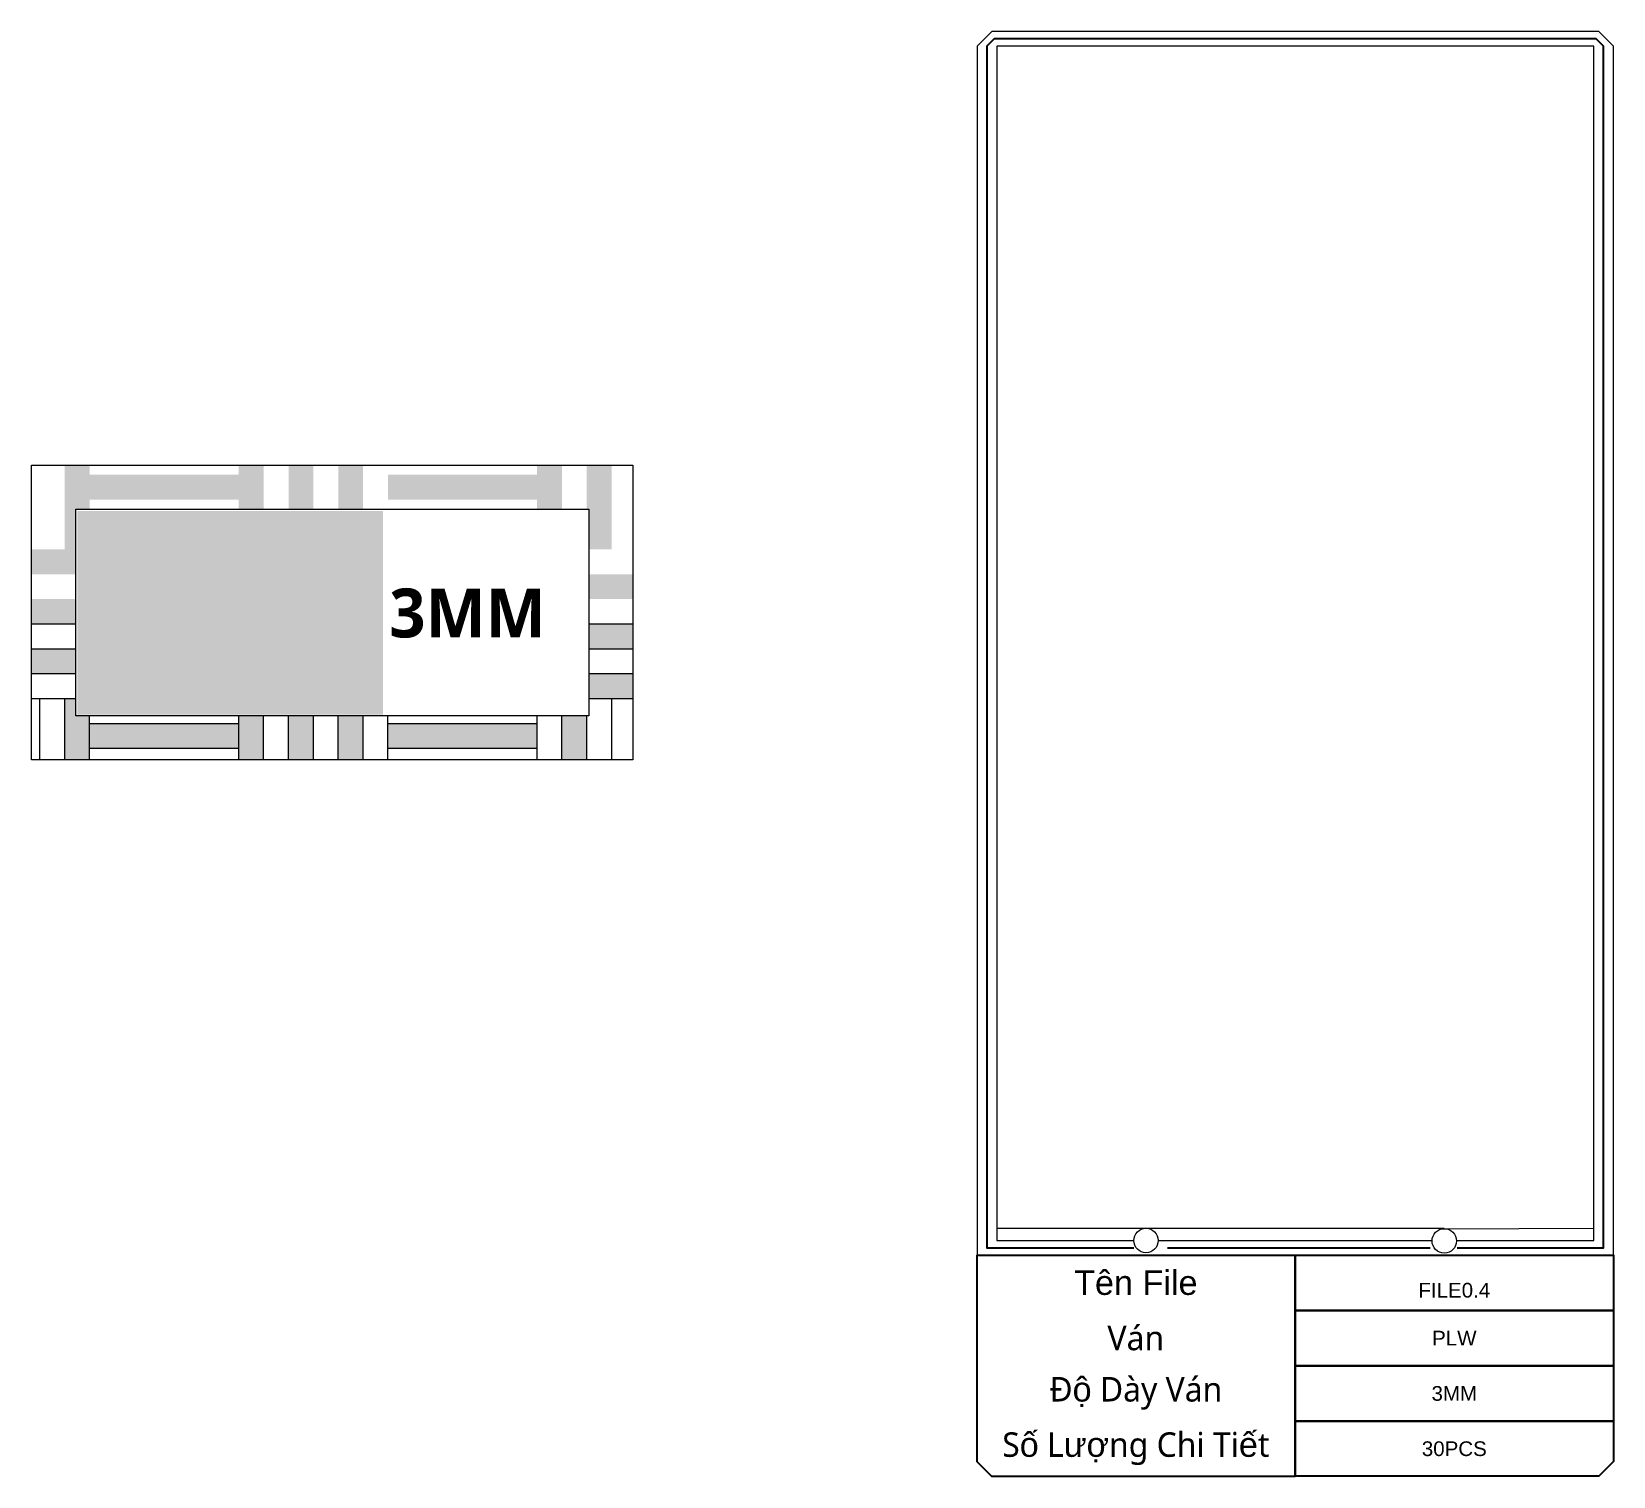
# Model space of a CAD drawing. Header units: millimetres. Extents: x -10628 to 24720, y -21829 to 4032.
# Drawn here: x 3317 to 6549, y -5048 to -2096 of the extents above; entities that cross this region are included whole.
import ezdxf
from ezdxf.enums import TextEntityAlignment as Align
from ezdxf.lldxf.tags import DXFTag

# ---------------------------------------------------------------- set-up
doc = ezdxf.new("R2010")
doc.units = ezdxf.units.MM
doc.layers.add('layer chu', color=7, linetype='Continuous', lineweight=9)
doc.layers.add('layer khung van cnc', color=7, linetype='Continuous', lineweight=25, true_color=0xfbf59b)
doc.layers.add('layer mau', color=7, linetype='Continuous')
doc.styles.add('MtXpl_Yu_Gothic_UI_S_2', font='')
doc.styles.add('Text Dim', font='arial.ttf')
doc.styles.get('MtXpl_Yu_Gothic_UI_S_2').set_extended_font_data('Yu Gothic UI Semilight', bold=True)
tags = doc.linetypes.add('DATTRANHVAKEPVAN', pattern='A,32.156035,-1.521322,["DAT TRÁNH VA CHẠM KẸP VÁN",Text Dim,S=2.23494,R=0,X=0,Y=-0.877209],-47.8264', length=81.503757).pattern_tags.tags
tags[6] = DXFTag(74, 10)
tags = doc.linetypes.add('KVVIENMAY', pattern='A,46.311228,-10.280676,["KV VIỀN MÁY",Text Dim,S=10.028098,R=0,X=0,Y=-4.346144],-100.988212', length=157.580116).pattern_tags.tags
tags[6] = DXFTag(74, 10)

# ---------------------------------------------------------------- blocks, each defined once
blk = doc.blocks.new('khung van cnc')
at = {"color": 2, "linetype": 'DATTRANHVAKEPVAN', "lineweight": 5}
for p, q in [((-1453, -44.4), (-1148, -44.4)), ((-1148, -44.4), (-538.7, -44.4)), ((-539.1, -45.3), (-233, -44.4))]:
    blk.add_line(p, q, dxfattribs=at)
at = {"color": 250, "lineweight": 5}
blk.add_line((-1494.1, -99.4), (-193, -99.4), dxfattribs=at)
at = {"lineweight": 5}
blk.add_lwpolyline([(-193, -99.4), (-193, 2370.6), (-223, 2400.6), (-1463, 2400.6), (-1493, 2370.6), (-1493, -99.4)], close=True, dxfattribs=at)
at = {"color": 1, "linetype": 'KVVIENMAY'}
for points in [[(-511.9, -84.4), (-213, -84.4), (-213, 2370.6), (-228, 2385.6), (-1458, 2385.6), (-1473, 2370.6), (-1473, -84.4), (-1172.8, -84.4)], [(-1104, -84.4), (-567.2, -84.4)]]:
    blk.add_lwpolyline(points, dxfattribs=at)
at = {"lineweight": 5}
for points in [[(-513.5, -69.4), (-233, -69.4), (-233, 2370.6), (-1453, 2370.6), (-1453, -69.4), (-1173, -69.4)], [(-1123, -69.4), (-563.5, -69.4)]]:
    blk.add_lwpolyline(points, dxfattribs=at)
blk.add_lwpolyline([(-843, -551.3), (-1463, -551.3), (-1493, -521.3), (-1493, -99.4), (-843, -99.4)], close=True)
for centre in [(-1148, -69.4), (-538.5, -70.2)]:
    blk.add_circle(centre, 25, dxfattribs=at)
at = {"layer": 'layer mau'}
for points in [[(-843, -99.4), (-193, -99.4), (-193, -212.4), (-843, -212.4)], [(-843, -212.4), (-193, -212.4), (-193, -325.3), (-843, -325.3)], [(-843, -325.3), (-193, -325.3), (-193, -438.3), (-843, -438.3)], [(-843, -438.3), (-193, -438.3), (-193, -521.2), (-223, -551.2), (-843, -551.2)]]:
    blk.add_lwpolyline(points, close=True, dxfattribs=at)
at = {"color": 254, "lineweight": 5, "char_height": 50, "width": 647.53, "attachment_point": 5}
for s, insert in [('{\\fArial|b0|i0|c163|p34;Tên File}', (-1168.8, -155.9)), ('{\\fYu Gothic UI Semilight|b0|i0|c128|p34;Ván}', (-1168.8, -268.9)), ('{\\fYu Gothic UI Semilight|b0|i0|c128|p34;Đ\\fArial|b0|i0|c163|p34;ộ\\fYu Gothic UI Semilight|b0|i0|c128|p34; Dày Ván}', (-1168.8, -381.8)), ('{\\fYu Gothic UI Semilight|b0|i0|c128|p34;S\\fArial|b0|i0|c163|p34;ố\\fYu Gothic UI Semilight|b0|i0|c128|p34; L\\fArial|b0|i0|c163|p34;ượ\\fYu Gothic UI Semilight|b0|i0|c128|p34;ng Chi Ti\\fArial|b0|i0|c163|p34;ế\\fYu Gothic UI Semilight|b0|i0|c128|p34;t}', (-1168.8, -494.8))]:
    blk.add_mtext(s, dxfattribs=dict(at, insert=insert))
at = {"layer": 'layer mau'}
for tag, p in [('ÁGF', (-518, -155.9)), ('TENFILE', (-518, -268.9)), ('TENFILE', (-518, -381.8)), ('TENFILE', (-518, -494.8))]:
    blk.add_attdef(tag, text='', height=30, dxfattribs=at).set_placement(p, align=Align.MIDDLE_CENTER)

msp = doc.modelspace()

# ---------------------------------------------------------------- hatches: boundary and pattern name
at = {"layer": 'layer mau', "true_color": 0x3ea611}
h = msp.add_hatch(color=74, dxfattribs=at)
h.dxf.hatch_style = 1
h.paths.add_polyline_path([(3892.632, -2981.873), (3841.832, -2981.873), (3841.832, -3071.873), (3892.632, -3071.873)])
h.paths.add_polyline_path([(3994.232, -2981.873), (3943.432, -2981.873), (3943.432, -3071.873), (3994.232, -3071.873)])
h.paths.add_polyline_path([(3791.032, -2981.873), (3740.232, -2981.873), (3740.232, -3071.873), (3791.032, -3071.873)])
h.paths.add_polyline_path([(4400.632, -2981.873), (4349.832, -2981.873), (4349.832, -3071.873), (4400.632, -3071.873)])
h.paths.add_polyline_path([(4502.232, -2981.873), (4451.432, -2981.873), (4451.432, -3071.873), (4455.462, -3071.873), (4455.462, -3153.895), (4502.232, -3153.895)])
h.paths.add_polyline_path([(4545.462, -3204.695), (4455.462, -3204.695), (4455.462, -3255.495), (4545.462, -3255.495)])
h.paths.add_polyline_path([(4545.462, -3306.295), (4455.462, -3306.295), (4455.462, -3357.095), (4545.462, -3357.095)])
h.paths.add_polyline_path([(4545.462, -3407.895), (4455.462, -3407.895), (4455.462, -3458.695), (4545.462, -3458.695)])
h.paths.add_polyline_path([(4451.432, -3493.972), (4400.632, -3493.972), (4400.632, -3583.972), (4451.432, -3583.972)])
h.paths.add_polyline_path([(3994.232, -3493.972), (3943.432, -3493.972), (3943.432, -3583.972), (3994.232, -3583.972)])
h.paths.add_polyline_path([(3892.632, -3493.972), (3841.832, -3493.972), (3841.832, -3583.972), (3892.632, -3583.972)])
h.paths.add_polyline_path([(3791.032, -3493.972), (3740.232, -3493.972), (3740.232, -3583.972), (3791.032, -3583.972)])
h.paths.add_polyline_path([(3435.432, -3493.972), (3406.963, -3493.972), (3406.963, -3458.695), (3384.632, -3458.695), (3384.632, -3583.972), (3435.432, -3583.972)])
h.paths.add_polyline_path([(3406.963, -3357.095), (3316.963, -3357.095), (3316.963, -3407.895), (3406.963, -3407.895)])
h.paths.add_polyline_path([(3406.963, -3255.495), (3316.963, -3255.495), (3316.963, -3306.295), (3406.963, -3306.295)])
h.paths.add_polyline_path([(3406.963, -3153.895), (3316.963, -3153.895), (3316.963, -3204.695), (3406.963, -3204.695)])
h.paths.add_polyline_path([(3435.432, -2981.873), (3384.632, -2981.873), (3384.632, -3153.895), (3406.963, -3153.895), (3406.963, -3071.873), (3435.432, -3071.873)])
h.paths.add_polyline_path([(3740.232, -3001.495), (3435.432, -3001.495), (3435.432, -3052.295), (3740.232, -3052.295)])
h.paths.add_polyline_path([(4349.832, -3001.495), (4045.032, -3001.495), (4045.032, -3052.295), (4349.832, -3052.295)])
h.paths.add_polyline_path([(3740.232, -3509.495), (3435.432, -3509.495), (3435.432, -3560.295), (3740.232, -3560.295)])
h.paths.add_polyline_path([(4349.832, -3509.495), (4045.032, -3509.495), (4045.032, -3560.295), (4349.832, -3560.295)])
at = {"layer": 'layer mau'}
h = msp.add_hatch(dxfattribs=at)
h.set_pattern_fill('ANGLE', color=1, scale=0.010449)
h.set_pattern_definition([(0, (2703.18886, -3072.533756), (0, 0.072985859), [0.0530806247, -0.0199052342]), (90, (2703.18886, -3072.533756), (-0.072985859, 4e-18), [0.0530806247, -0.0199052342])])
h.paths.add_polyline_path([(3410.142, -3075.687), (3410.142, -3492.061), (4034.647, -3492.061), (4034.647, -3075.687)])
h.paths.add_polyline_path([(3840.872, -3245.251), (3767.874, -3298.553), (3795.463, -3384.072), (3722.426, -3331.211), (3649.05, -3384.364), (3677.084, -3298.522), (3604.221, -3245.375), (3694.521, -3245.375), (3722.309, -3159.354), (3750.411, -3245.251)], flags=16)
h = msp.add_hatch(dxfattribs=at)
h.set_pattern_fill('ANGLE', color=2, scale=0.010449)
h.set_pattern_definition([(0, (1940.091804, -3387.27121), (0, 0.072985859), [0.0530806247, -0.0199052342]), (90, (1940.091804, -3387.27121), (-0.072985859, 4e-18), [0.0530806247, -0.0199052342])])
h.paths.add_polyline_path([(3649.05, -3384.364), (3722.426, -3331.211), (3795.463, -3384.072), (3767.874, -3298.553), (3840.872, -3245.251), (3750.411, -3245.251), (3722.309, -3159.354), (3694.521, -3245.375), (3604.221, -3245.375), (3677.084, -3298.522)])

# ---------------------------------------------------------------- linework, layer by layer
at = {"linetype": 'Continuous', "lineweight": 5}
for p, q in [((3316.963, -3306.295), (3406.963, -3306.295)), ((4455.462, -3306.295), (4545.462, -3306.295)), ((3316.963, -3357.095), (3406.963, -3357.095)), ((4455.462, -3357.095), (4545.462, -3357.095)), ((3316.963, -3407.895), (3406.963, -3407.895)), ((4455.462, -3407.895), (4545.462, -3407.895)), ((3316.963, -3458.695), (3406.963, -3458.695)), ((3333.832, -3583.972), (3333.832, -3458.695)), ((3384.632, -3583.972), (3384.632, -3458.695)), ((4455.462, -3458.695), (4545.462, -3458.695)), ((4502.232, -3583.972), (4502.232, -3458.695)), ((3435.432, -3583.972), (3435.432, -3493.972)), ((3435.432, -3509.495), (3740.232, -3509.495)), ((3740.232, -3583.972), (3740.232, -3493.972)), ((3791.032, -3583.972), (3791.032, -3493.972)), ((3841.832, -3583.972), (3841.832, -3493.972)), ((3892.632, -3583.972), (3892.632, -3493.972)), ((3943.432, -3583.972), (3943.432, -3493.972)), ((3994.232, -3583.972), (3994.232, -3493.972)), ((4045.032, -3583.972), (4045.032, -3493.972)), ((4045.032, -3509.495), (4349.832, -3509.495)), ((4349.832, -3583.972), (4349.832, -3493.972)), ((4400.632, -3583.972), (4400.632, -3493.972)), ((4451.432, -3583.972), (4451.432, -3493.972)), ((3435.432, -3560.295), (3740.232, -3560.295)), ((4045.032, -3560.295), (4349.832, -3560.295))]:
    msp.add_line(p, q, dxfattribs=at)
at = {"lineweight": 5}
for points in [[(4545.462, -2981.873), (4545.462, -3583.972), (3316.963, -3583.972), (3316.963, -2981.873)], [(4455.462, -3071.873), (4455.462, -3493.972), (3406.963, -3493.972), (3406.963, -3071.873)]]:
    msp.add_lwpolyline(points, close=True, dxfattribs=at)

# ---------------------------------------------------------------- block references
at = {"layer": 'layer khung van cnc'}
ref = msp.add_blockref('khung van cnc', (6742.01, -4496.743), dxfattribs=at)
ref.add_attrib('TENFILE', '30PCS', dxfattribs={"layer": 'layer chu', "lineweight": 5, "height": 30, "style": 'Text Dim'}).set_placement((6224.006, -4991.502), align=Align.MIDDLE_CENTER)
ref.add_attrib('TENFILE', '3MM', dxfattribs={"layer": 'layer chu', "height": 30, "style": 'Text Dim'}).set_placement((6224.006, -4878.554), align=Align.MIDDLE_CENTER)
ref.add_attrib('TENFILE', 'PLW', dxfattribs={"layer": 'layer chu', "height": 30, "style": 'Text Dim'}).set_placement((6224.006, -4765.605), align=Align.MIDDLE_CENTER)
ref.add_attrib('ÁGF', 'FILE0.4', dxfattribs={"layer": 'layer chu', "height": 30, "style": 'Text Dim'}).set_placement((6224.006, -4652.657), align=Align.TOP_CENTER)

# ---------------------------------------------------------------- texts
at = {"style": 'MtXpl_Yu_Gothic_UI_S_2'}
msp.add_text('3MM', height=100, dxfattribs=at).set_placement((4047.533, -3333.994))

doc.saveas('drawing.dxf')
